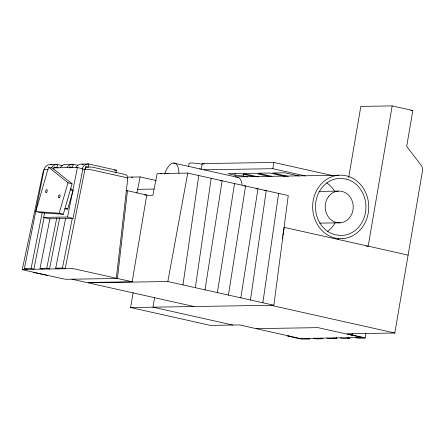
<?xml version="1.0" encoding="UTF-8"?>
<svg xmlns="http://www.w3.org/2000/svg" width="445" height="445" viewBox="0 0 445 445"><rect width="100%" height="100%" fill="white"/><g stroke="black" fill="none" stroke-linecap="round" stroke-linejoin="round"><path stroke-width="0.67" d="M116.317 278.403L127.798 178.111M115.934 278.498A3.182 0.312 9.7 0 0 114.677 277.858L76.123 269.236A3.182 0.312 9.7 0 0 71.879 268.641L22.628 269.431A3.176 0.312 9.7 0 0 23.891 270.07L62.439 278.692A3.176 0.312 9.7 0 0 66.689 279.288L117.43 278.475L127.481 190.721L146.755 195.032L132.171 281.774L86.653 282.503L71.918 279.204M133.155 292.526L130.591 307.54L273.864 305.242L288.265 195.561L187.751 173.077L157.157 173.567L152.874 195.26L146.705 195.361M365.206 338.033L365.896 333.222M182.967 284.911L198.765 175.541M195.361 287.687L211.158 178.317M250.457 300.008L266.238 190.632L264.247 190.666M262.85 302.784L278.626 193.408M205.006 289.845L222.161 180.776L220.169 180.809M217.399 292.615L234.554 183.546M228.43 295.079L245.579 186.016L244.255 186.038M240.817 297.855L257.972 188.786L255.986 188.819M327.003 338.055L329.756 338.673L336.476 338.567L336.687 337.199M70.455 167.848A3.31 2.92 89.1 0 1 71.845 167.326L72.579 167.376L73.114 164.261L77.819 165.312M115.917 172.666L116.345 170.174L88.783 164.01L82.069 164.116A7.148 6.313 89.1 0 0 76.017 167.537M154.61 297.61L152.974 307.178L232.841 325.045M188.535 166.525L189.064 163.41A14.296 1.396 9.7 0 1 202.163 164.177M201.273 169.211L202.236 163.599L273.87 162.453L332.593 175.586M254.801 176.821L239.961 173.5L228.024 173.695L234.91 175.235L235.227 173.361M234.91 175.235L243.515 176.087L243.838 174.218M203.921 169.79L272.807 168.688L273.87 162.453M282.33 238.309L282.564 236.94M282.798 235.572L284.199 227.373L408.121 255.091M338.022 239.816L338.256 238.448M348.663 177.555L360.828 106.4L392.167 105.899L412.821 110.516L406.697 146.361L421.871 166.285L422.739 169.467L394.804 333.01L347.044 333.778L363.565 337.471A3.176 0.312 9.7 0 1 364.828 338.111L358.114 338.217L355.36 337.605M352.785 333.639L352.551 335.007L351.06 335.029M392.167 105.899L368.193 246.157L366.146 246.191M194.053 306.522L88.032 282.809L167.843 281.529L187.751 173.077M27.106 269.358L24.369 268.652L44.088 169.506A7.148 6.313 89.1 0 1 50.73 164.617L57.444 164.511L62.823 165.712M24.369 268.652L31.083 268.541L42.292 212.182M53.272 169.195L53.539 167.843L77.419 167.465L82.892 168.883L73.036 218.434L49.156 218.812L43.682 217.394L44.606 212.755M44.083 217.644L33.82 269.253L31.083 268.541M53.912 168.249L54.157 167.008L58.256 167.926M42.776 269.108L40.039 268.402L49.896 218.829M40.039 268.402L46.753 268.291L56.749 218.039M59.619 218.072L49.49 269.002L46.753 268.291M69.581 167.999L69.826 166.758L72.579 167.376M58.445 268.858L55.708 268.146L65.571 218.578M43.682 217.394L67.562 217.01L77.419 167.465M55.708 268.146L62.428 268.04L72.285 218.467M136.91 193.047L140.119 176.932L156.201 180.525M22.25 269.525L43.415 170.363M35.75 211.553L48.566 167.17L52.671 168.232L72.084 183.835L63.285 214.318L39.855 212.615L35.75 211.553L59.179 213.25L63.285 214.318M59.179 213.25L67.979 182.767L48.566 167.17M64.981 208.85L67.746 209.05L73.097 190.516L70.738 188.624M82.692 169.039L84.884 169.606L85.134 168.827A3.31 2.92 89.1 0 1 87.52 167.07L92.065 167.086L124.939 174.44L126.452 175.085L127.554 176.476M199.644 168.905L200.461 168.944M410.78 110.549L412.821 110.516M44.088 169.506L48.116 169.445M84.884 169.606L88.7 169.545A3.182 0.312 9.7 0 1 92.949 170.14L126.163 177.566A3.182 0.312 9.7 0 1 127.42 178.206M114.332 170.207L116.345 170.174M127.481 177.132L140.119 176.932M235.405 176.888L338.723 175.23M137.644 189.331L154.098 189.064M126.113 190.744L127.481 190.721M319.021 191.411L338.222 191.105M144.703 195.066L146.755 195.032M319.632 223.134L340.203 222.806M256.075 328.632L318.014 327.642L362.074 337.494L300.141 338.489L239.555 324.933L210.452 325.401L130.591 307.54M289.122 336.025L287.631 336.047L298.645 338.511A3.176 0.312 9.7 0 0 302.895 339.101L309.609 338.995L306.855 338.378M34.905 272.535L33.431 272.462L47.298 275.305M272.807 168.688L305.203 175.931M298.901 175.953L284.739 172.788L272.796 172.977L288.31 176.448M285.323 176.493L269.809 173.022L257.872 173.216L272.034 176.381M269.047 176.431L254.885 173.261L242.948 173.455L258.462 176.926M202.236 163.599L204.261 164.049M243.515 176.087L247.403 176.954M173.622 163.042L236.963 177.21A15.886 7.298 -77.4 0 1 242.091 184.898M166.858 173.411L168.154 173.706M160.139 173.522L161.435 173.811M82.069 164.116L83.415 164.416M131.509 177.066L132.805 177.355M50.73 164.617L51.998 164.9M167.843 281.529L273.864 305.242M270.883 305.292L394.804 333.01M117.43 278.475L132.171 281.774M347.15 337.733L349.904 338.35L343.19 338.456L340.436 337.844M333.717 337.95L336.476 338.567M320.289 338.167L323.042 338.779L316.323 338.89L313.569 338.272M67.979 182.767L72.084 183.835M70.36 189.809L73.097 190.516M65.009 208.343L67.746 209.05M67.562 217.01L73.036 218.434M62.428 268.04L65.159 268.752L85.496 166.508L88.255 167.125L88.783 164.01A7.148 6.313 89.1 0 0 82.147 168.9M164.644 174.062A15.886 7.298 -77.4 0 1 173.461 163.048A15.886 7.298 -77.4 0 1 178.884 173.188M55.453 167.737A3.31 2.92 89.1 0 1 56.176 167.576L56.91 167.626L57.444 164.511A7.148 6.313 89.1 0 0 51.392 167.932M67.062 167.676A7.148 6.308 89.1 0 1 73.114 164.261L66.4 164.366A7.148 6.313 89.1 0 0 60.348 167.787M43.877 170.596A3.176 0.312 9.7 0 1 43.794 170.268M326.708 182.823A28.597 25.243 89.1 0 1 334.846 191.6M334.985 223.079A28.597 25.243 89.1 0 1 327.342 231.584M342.689 238.637L335.38 238.103A31.773 28.046 89.1 0 1 317.997 188.179A31.773 28.046 89.1 0 1 365.228 191.617A31.773 28.046 89.1 0 1 342.689 238.637M346.238 179.062L339.68 178.356A28.597 25.243 89.1 0 0 315.566 204.244A28.597 25.243 89.1 0 0 335.168 234.804L341.732 235.511A28.597 25.243 89.1 0 0 365.846 209.623A28.597 25.243 89.1 0 0 346.238 179.062M59.669 197.28A1.591 0.723 -75.5 0 0 59.741 194.76A1.591 0.723 -75.5 0 0 58.495 196.807A1.591 0.723 -75.5 0 0 59.669 197.28M46.797 192.084A1.591 0.723 -75.5 0 0 46.875 189.564A1.591 0.723 -75.5 0 0 45.629 191.611A1.591 0.723 -75.5 0 0 46.797 192.084M328.621 196.495A15.886 14.023 89.1 0 0 336.548 222.539A15.886 14.023 89.1 0 0 352.468 201.83A15.886 14.023 89.1 0 0 328.621 196.495"/></g></svg>
